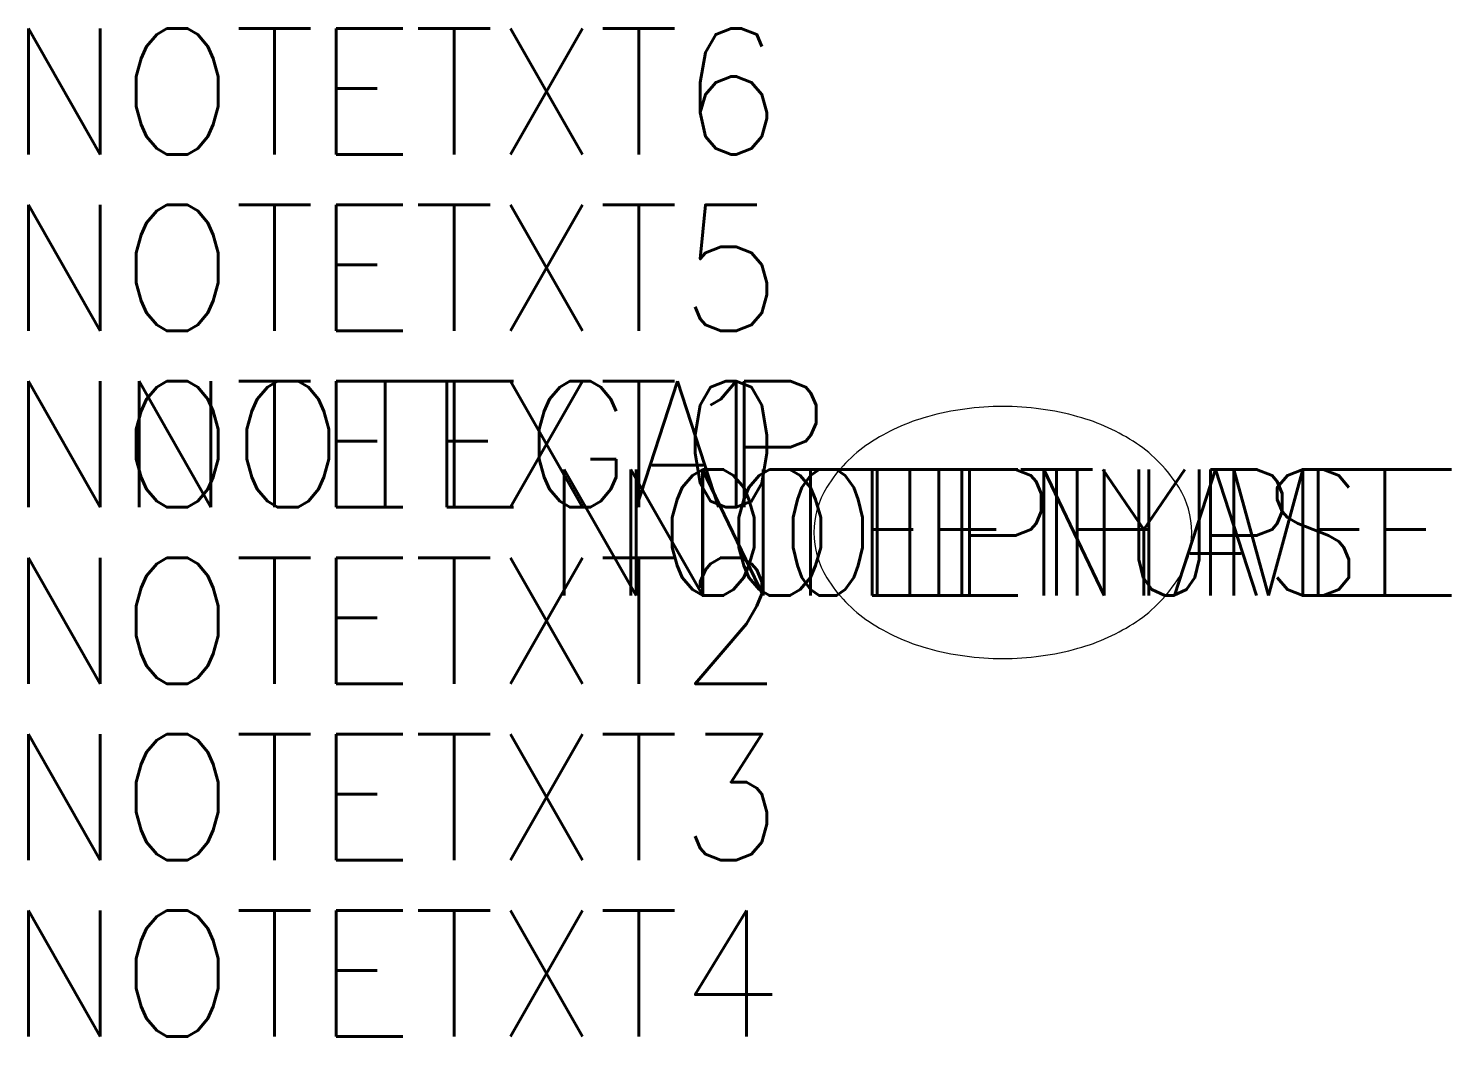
# Model space of a CAD drawing. Extents: x -7.7 to 3.6, y -4 to 4.
import ezdxf
from ezdxf.enums import TextEntityAlignment as Align

# ---------------------------------------------------------------- set-up
doc = ezdxf.new("R2010")
doc.units = 0
doc.header["$MEASUREMENT"] = 0
doc.layers.get('0').update_dxf_attribs({"linetype": 'CONTINUOUS'})
doc.styles.add('ROMANS', font='romans', dxfattribs={"width": 0.95})

msp = doc.modelspace()

# ---------------------------------------------------------------- linework, layer by layer
at = {"flags": 128}
msp.add_lwpolyline([(-1.5, 0, 0.139889), (-1.397, -0.359, 0.107118), (-1.061, -0.707, 0.079812), (-0.597, -0.919, 0.067459), (0, -1, 0.067459), (0.597, -0.919, 0.079812), (1.061, -0.707, 0.107118), (1.397, -0.359, 0.139889), (1.5, 0, 0.139889), (1.397, 0.359, 0.107118), (1.061, 0.707, 0.079812), (0.597, 0.919, 0.067459), (0, 1, 0.067459), (-0.597, 0.919, 0.079812), (-1.061, 0.707, 0.107118), (-1.397, 0.359, 0.139889)], format="xyb", close=True, dxfattribs=at)

# ---------------------------------------------------------------- texts
at = {"style": 'ROMANS', "width": 0.95}
for tag, flags, p in [('NOTETXT6', 8, (-1.75, 3)), ('NOTETXT5', 8, (-1.75, 1.6)), ('NOTETXT0', 9, (-1.75, 0.2))]:
    msp.add_attdef(tag, text='', height=1, dxfattribs=dict(at, flags=flags)).set_placement(p, align=Align.RIGHT)
for tag, p in [('NOTETXT1', (-1.75, 0.2)), ('NOTEGAP', (-1.36, 0.2))]:
    msp.add_attdef(tag, text='', height=1, dxfattribs=at).set_placement(p, align=Align.RIGHT)
at = {"style": 'ROMANS', "width": 0.95, "flags": 9}
for tag, text in [('NOTEPHASE', '1'), ('NOTETYPE', 'ELL')]:
    msp.add_attdef(tag, text=text, height=1, dxfattribs=at).set_placement((0, 0), align=Align.MIDDLE)
at = {"style": 'ROMANS', "width": 0.8}
msp.add_attdef('NOTENUM', text='XX', height=1, dxfattribs=at).set_placement((0, 0), align=Align.MIDDLE)
at = {"style": 'ROMANS', "width": 0.95}
msp.add_attdef('NOTETXT2', text='', height=1, dxfattribs=at).set_placement((-1.75, -0.2), align=Align.TOP_RIGHT)
at = {"style": 'ROMANS', "width": 0.95, "flags": 8}
for tag, p in [('NOTETXT3', (-1.75, -1.6)), ('NOTETXT4', (-1.75, -3))]:
    msp.add_attdef(tag, text='', height=1, dxfattribs=at).set_placement(p, align=Align.TOP_RIGHT)

doc.saveas('drawing.dxf')
